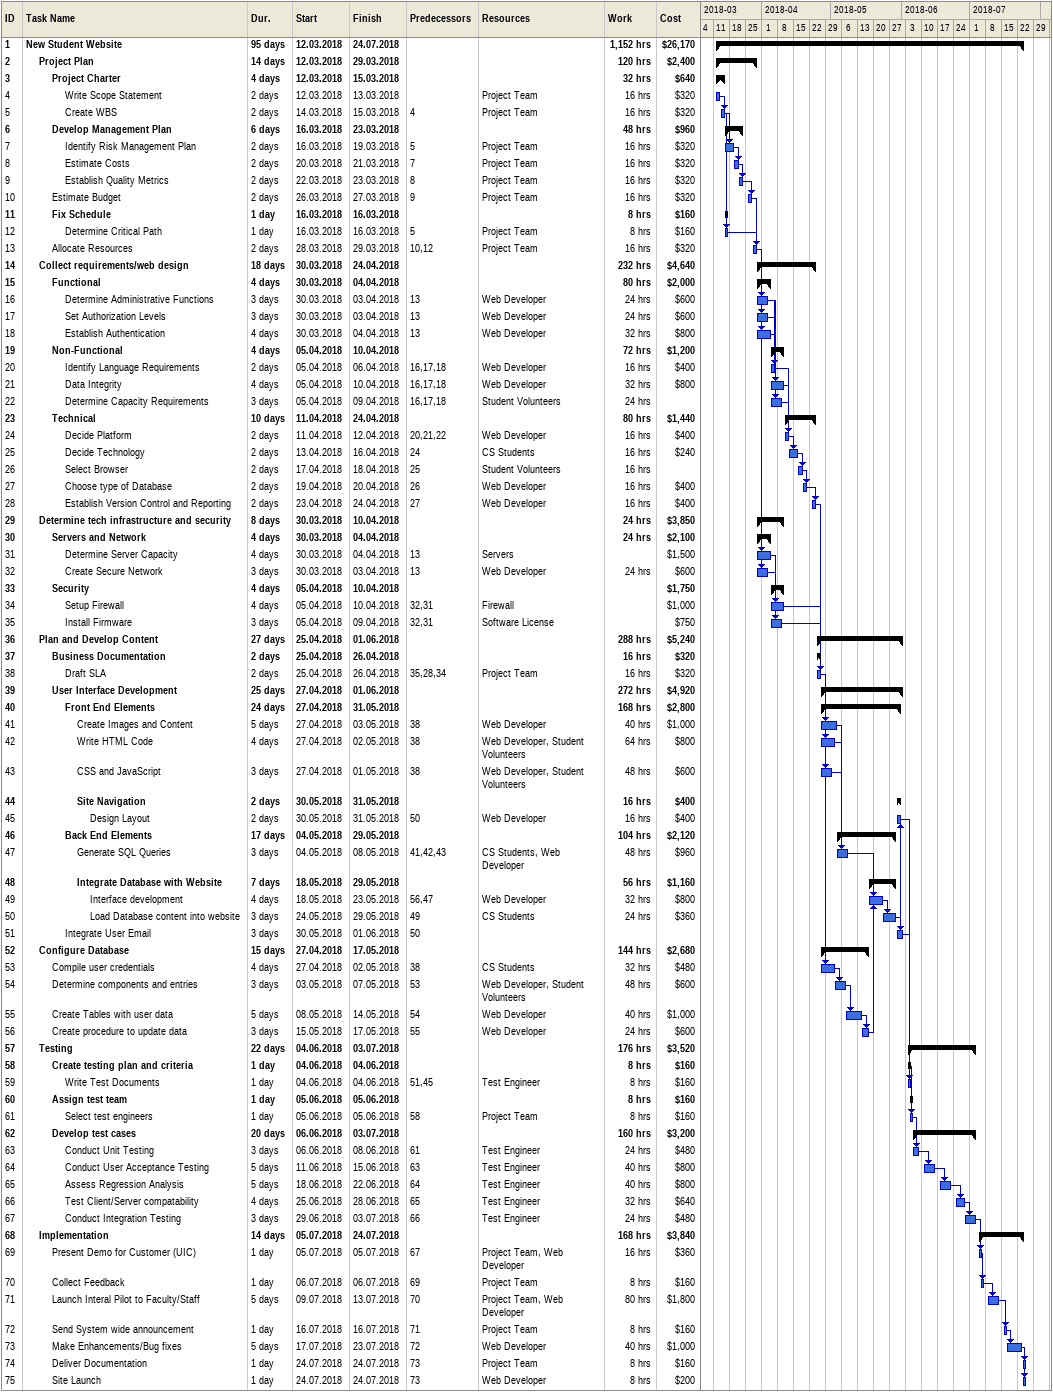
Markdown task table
| ID | Level | Task | Duration | Start | Finish | Predecessors | Resources | Work (h) | Cost ($) |
|---|---|---|---|---|---|---|---|---|---|
| 1 | 1 | **New Student Website** | 95d | 2018-03-12 | 2018-07-24 |  |  | 1152 | 26170 |
| 2 | 2 | **Project Plan** | 14d | 2018-03-12 | 2018-03-29 |  |  | 120 | 2400 |
| 3 | 3 | **Project Charter** | 4d | 2018-03-12 | 2018-03-15 |  |  | 32 | 640 |
| 4 | 4 | Write Scope Statement | 2d | 2018-03-12 | 2018-03-13 |  | Project Team | 16 | 320 |
| 5 | 4 | Create WBS | 2d | 2018-03-14 | 2018-03-15 | 4 | Project Team | 16 | 320 |
| 6 | 3 | **Develop Management Plan** | 6d | 2018-03-16 | 2018-03-23 |  |  | 48 | 960 |
| 7 | 4 | Identify Risk Management Plan | 2d | 2018-03-16 | 2018-03-19 | 5 | Project Team | 16 | 320 |
| 8 | 4 | Estimate Costs | 2d | 2018-03-20 | 2018-03-21 | 7 | Project Team | 16 | 320 |
| 9 | 4 | Establish Quality Metrics | 2d | 2018-03-22 | 2018-03-23 | 8 | Project Team | 16 | 320 |
| 10 | 3 | Estimate Budget | 2d | 2018-03-26 | 2018-03-27 | 9 | Project Team | 16 | 320 |
| 11 | 3 | **Fix Schedule** | 1d | 2018-03-16 | 2018-03-16 |  |  | 8 | 160 |
| 12 | 4 | Determine Critical Path | 1d | 2018-03-16 | 2018-03-16 | 5 | Project Team | 8 | 160 |
| 13 | 3 | Allocate Resources | 2d | 2018-03-28 | 2018-03-29 | 10, 12 | Project Team | 16 | 320 |
| 14 | 2 | **Collect requirements/web design** | 18d | 2018-03-30 | 2018-04-24 |  |  | 232 | 4640 |
| 15 | 3 | **Functional** | 4d | 2018-03-30 | 2018-04-04 |  |  | 80 | 2000 |
| 16 | 4 | Determine Administrative Functions | 3d | 2018-03-30 | 2018-04-03 | 13 | Web Developer | 24 | 600 |
| 17 | 4 | Set Authorization Levels | 3d | 2018-03-30 | 2018-04-03 | 13 | Web Developer | 24 | 600 |
| 18 | 4 | Establish Authentication | 4d | 2018-03-30 | 2018-04-04 | 13 | Web Developer | 32 | 800 |
| 19 | 3 | **Non-Functional** | 4d | 2018-04-05 | 2018-04-10 |  |  | 72 | 1200 |
| 20 | 4 | Identify Language Requirements | 2d | 2018-04-05 | 2018-04-06 | 16, 17, 18 | Web Developer | 16 | 400 |
| 21 | 4 | Data Integrity | 4d | 2018-04-05 | 2018-04-10 | 16, 17, 18 | Web Developer | 32 | 800 |
| 22 | 4 | Determine Capacity Requirements | 3d | 2018-04-05 | 2018-04-09 | 16, 17, 18 | Student Volunteers | 24 |  |
| 23 | 3 | **Technical** | 10d | 2018-04-11 | 2018-04-24 |  |  | 80 | 1440 |
| 24 | 4 | Decide Platform | 2d | 2018-04-11 | 2018-04-12 | 20, 21, 22 | Web Developer | 16 | 400 |
| 25 | 4 | Decide Technology | 2d | 2018-04-13 | 2018-04-16 | 24 | CS Students | 16 | 240 |
| 26 | 4 | Select Browser | 2d | 2018-04-17 | 2018-04-18 | 25 | Student Volunteers | 16 |  |
| 27 | 4 | Choose type of Database | 2d | 2018-04-19 | 2018-04-20 | 26 | Web Developer | 16 | 400 |
| 28 | 4 | Establish Version Control and Reporting | 2d | 2018-04-23 | 2018-04-24 | 27 | Web Developer | 16 | 400 |
| 29 | 2 | **Determine tech infrastructure and security** | 8d | 2018-03-30 | 2018-04-10 |  |  | 24 | 3850 |
| 30 | 3 | **Servers and Network** | 4d | 2018-03-30 | 2018-04-04 |  |  | 24 | 2100 |
| 31 | 4 | Determine Server Capacity | 4d | 2018-03-30 | 2018-04-04 | 13 | Servers |  | 1500 |
| 32 | 4 | Create Secure Network | 3d | 2018-03-30 | 2018-04-03 | 13 | Web Developer | 24 | 600 |
| 33 | 3 | **Security** | 4d | 2018-04-05 | 2018-04-10 |  |  |  | 1750 |
| 34 | 4 | Setup Firewall | 4d | 2018-04-05 | 2018-04-10 | 32, 31 | Firewall |  | 1000 |
| 35 | 4 | Install Firmware | 3d | 2018-04-05 | 2018-04-09 | 32, 31 | Software License |  | 750 |
| 36 | 2 | **Plan and Develop Content** | 27d | 2018-04-25 | 2018-06-01 |  |  | 288 | 5240 |
| 37 | 3 | **Business Documentation** | 2d | 2018-04-25 | 2018-04-26 |  |  | 16 | 320 |
| 38 | 4 | Draft SLA | 2d | 2018-04-25 | 2018-04-26 | 35, 28, 34 | Project Team | 16 | 320 |
| 39 | 3 | **User Interface Development** | 25d | 2018-04-27 | 2018-06-01 |  |  | 272 | 4920 |
| 40 | 4 | **Front End Elements** | 24d | 2018-04-27 | 2018-05-31 |  |  | 168 | 2800 |
| 41 | 5 | Create Images and Content | 5d | 2018-04-27 | 2018-05-03 | 38 | Web Developer | 40 | 1000 |
| 42 | 5 | Write HTML Code | 4d | 2018-04-27 | 2018-05-02 | 38 | Web Developer, Student Volunteers | 64 | 800 |
| 43 | 5 | CSS and JavaScript | 3d | 2018-04-27 | 2018-05-01 | 38 | Web Developer, Student Volunteers | 48 | 600 |
| 44 | 5 | **Site Navigation** | 2d | 2018-05-30 | 2018-05-31 |  |  | 16 | 400 |
| 45 | 6 | Design Layout | 2d | 2018-05-30 | 2018-05-31 | 50 | Web Developer | 16 | 400 |
| 46 | 4 | **Back End Elements** | 17d | 2018-05-04 | 2018-05-29 |  |  | 104 | 2120 |
| 47 | 5 | Generate SQL Queries | 3d | 2018-05-04 | 2018-05-08 | 41, 42, 43 | CS Students, Web Developer | 48 | 960 |
| 48 | 5 | **Integrate Database with Website** | 7d | 2018-05-18 | 2018-05-29 |  |  | 56 | 1160 |
| 49 | 6 | Interface development | 4d | 2018-05-18 | 2018-05-23 | 56, 47 | Web Developer | 32 | 800 |
| 50 | 6 | Load Database content into website | 3d | 2018-05-24 | 2018-05-29 | 49 | CS Students | 24 | 360 |
| 51 | 4 | Integrate User Email | 3d | 2018-05-30 | 2018-06-01 | 50 |  |  |  |
| 52 | 2 | **Configure Database** | 15d | 2018-04-27 | 2018-05-17 |  |  | 144 | 2680 |
| 53 | 3 | Compile user credentials | 4d | 2018-04-27 | 2018-05-02 | 38 | CS Students | 32 | 480 |
| 54 | 3 | Determine components and entries | 3d | 2018-05-03 | 2018-05-07 | 53 | Web Developer, Student Volunteers | 48 | 600 |
| 55 | 3 | Create Tables with user data | 5d | 2018-05-08 | 2018-05-14 | 54 | Web Developer | 40 | 1000 |
| 56 | 3 | Create procedure to update data | 3d | 2018-05-15 | 2018-05-17 | 55 | Web Developer | 24 | 600 |
| 57 | 2 | **Testing** | 22d | 2018-06-04 | 2018-07-03 |  |  | 176 | 3520 |
| 58 | 3 | **Create testing plan and criteria** | 1d | 2018-06-04 | 2018-06-04 |  |  | 8 | 160 |
| 59 | 4 | Write Test Documents | 1d | 2018-06-04 | 2018-06-04 | 51, 45 | Test Engineer | 8 | 160 |
| 60 | 3 | **Assign test team** | 1d | 2018-06-05 | 2018-06-05 |  |  | 8 | 160 |
| 61 | 4 | Select test engineers | 1d | 2018-06-05 | 2018-06-05 | 58 | Project Team | 8 | 160 |
| 62 | 3 | **Develop test cases** | 20d | 2018-06-06 | 2018-07-03 |  |  | 160 | 3200 |
| 63 | 4 | Conduct Unit Testing | 3d | 2018-06-06 | 2018-06-08 | 61 | Test Engineer | 24 | 480 |
| 64 | 4 | Conduct User Acceptance Testing | 5d | 2018-06-11 | 2018-06-15 | 63 | Test Engineer | 40 | 800 |
| 65 | 4 | Assess Regression Analysis | 5d | 2018-06-18 | 2018-06-22 | 64 | Test Engineer | 40 | 800 |
| 66 | 4 | Test Client/Server compatability | 4d | 2018-06-25 | 2018-06-28 | 65 | Test Engineer | 32 | 640 |
| 67 | 4 | Conduct Integration Testing | 3d | 2018-06-29 | 2018-07-03 | 66 | Test Engineer | 24 | 480 |
| 68 | 2 | **Implementation** | 14d | 2018-07-05 | 2018-07-24 |  |  | 168 | 3840 |
| 69 | 3 | Present Demo for Customer (UIC) | 1d | 2018-07-05 | 2018-07-05 | 67 | Project Team, Web Developer | 16 | 360 |
| 70 | 3 | Collect Feedback | 1d | 2018-07-06 | 2018-07-06 | 69 | Project Team | 8 | 160 |
| 71 | 3 | Launch Interal Pilot to Faculty/Staff | 5d | 2018-07-09 | 2018-07-13 | 70 | Project Team, Web Developer | 80 | 1800 |
| 72 | 3 | Send System wide announcement | 1d | 2018-07-16 | 2018-07-16 | 71 | Project Team | 8 | 160 |
| 73 | 3 | Make Enhancements/Bug fixes | 5d | 2018-07-17 | 2018-07-23 | 72 | Web Developer | 40 | 1000 |
| 74 | 3 | Deliver Documentation | 1d | 2018-07-24 | 2018-07-24 | 73 | Project Team | 8 | 160 |
| 75 | 3 | Site Launch | 1d | 2018-07-24 | 2018-07-24 | 73 | Web Developer | 8 | 200 |
